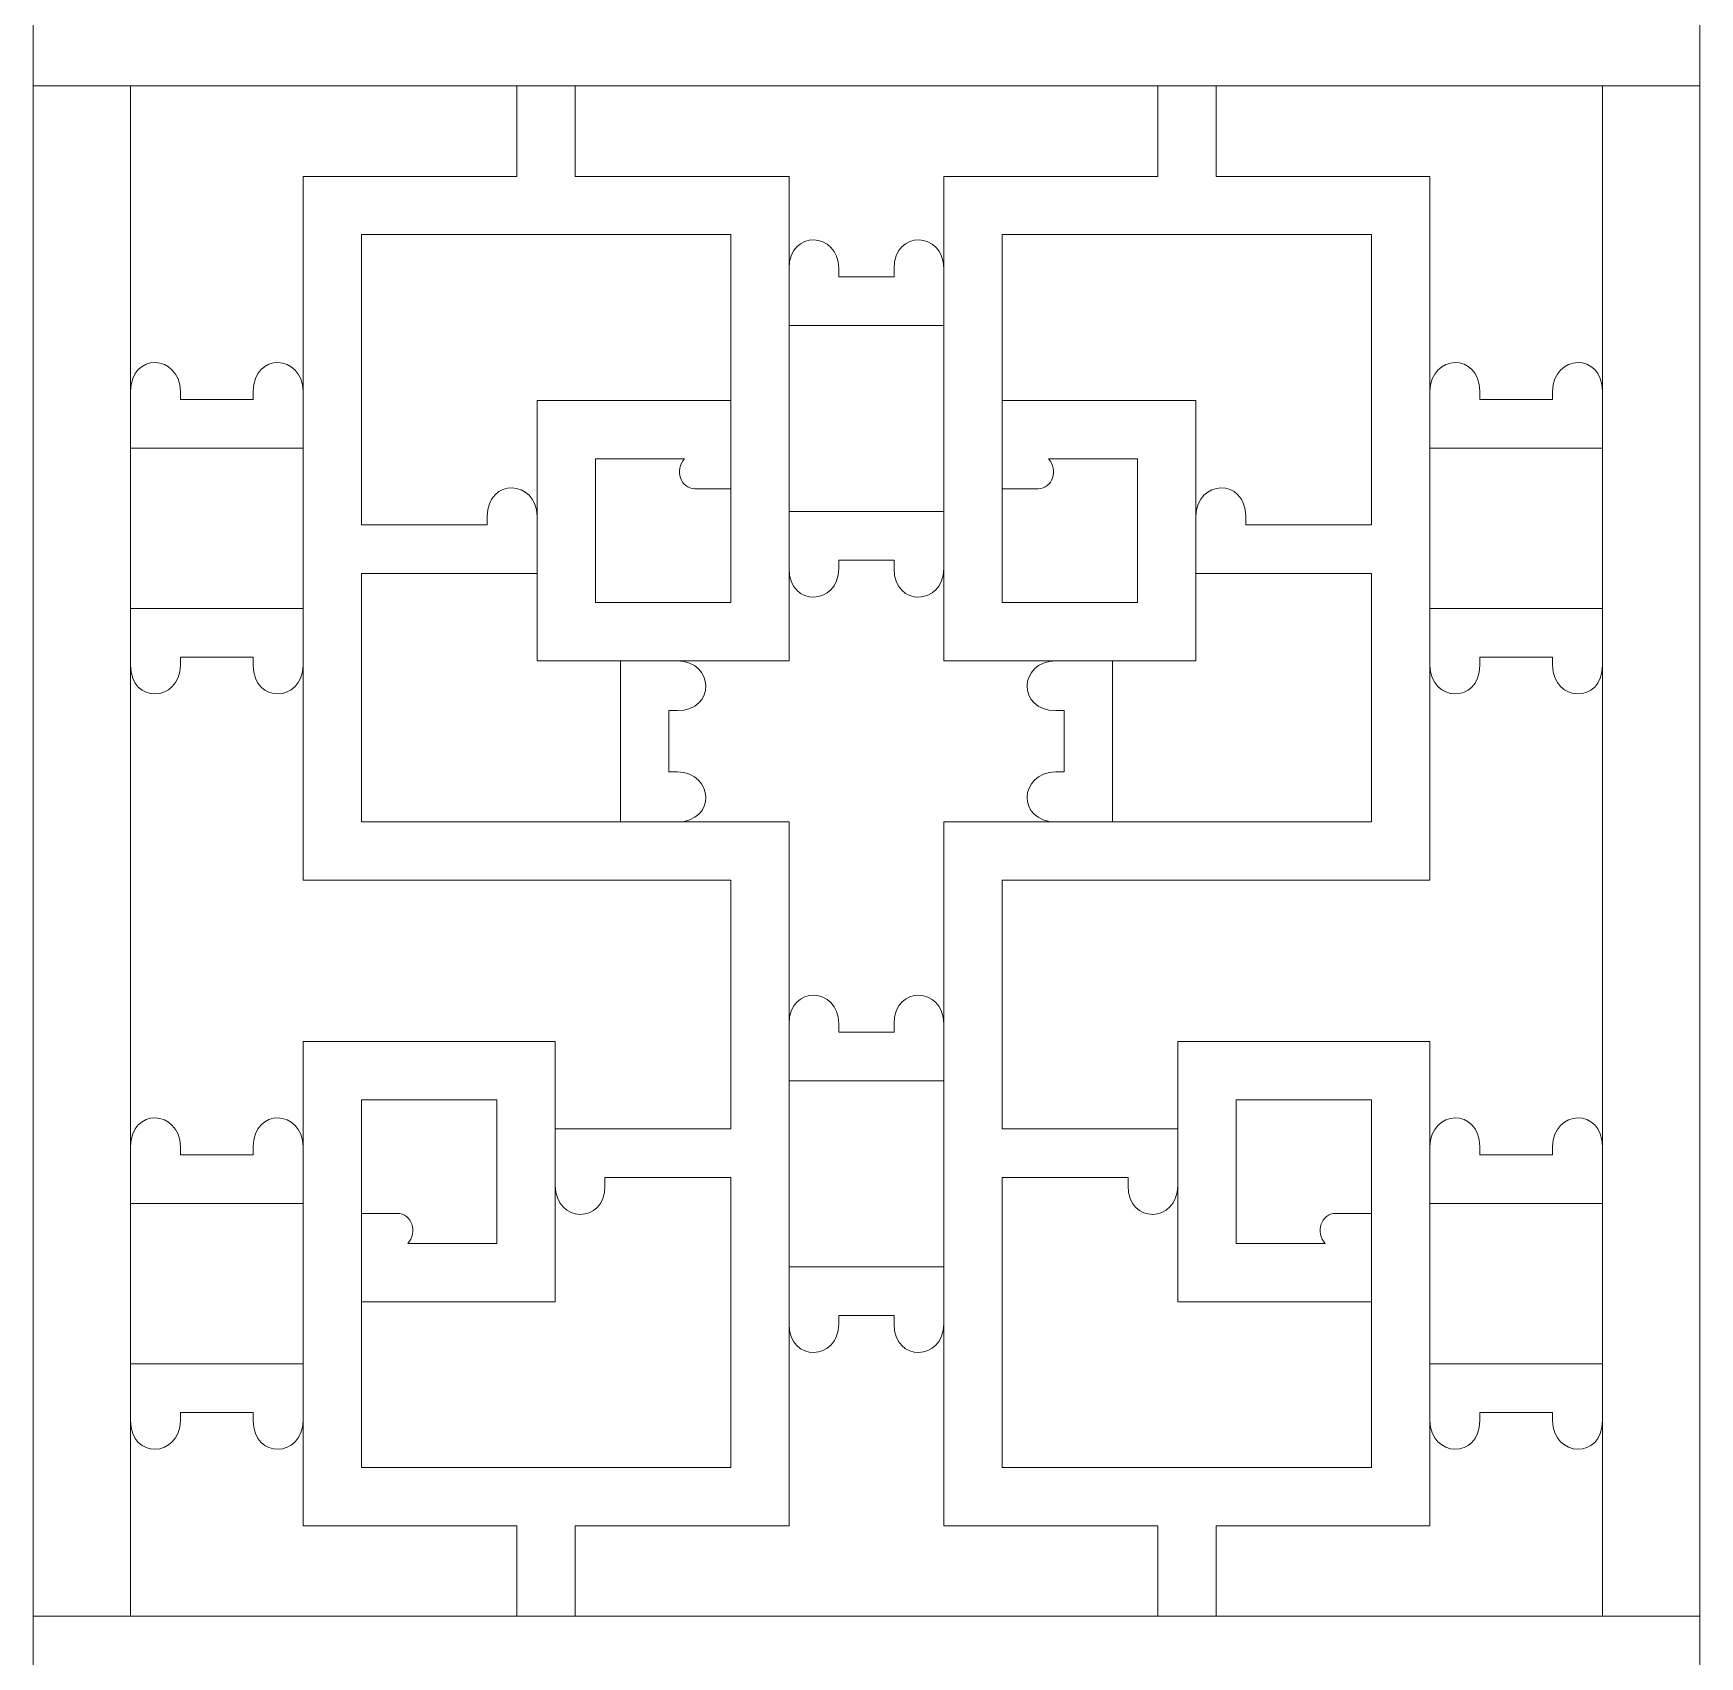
# Model space of a CAD drawing. Header units: centimetres. Extents: x 20.8 to 27.4, y -9.5 to 9.5.
# Drawn here: x 20.812 to 23.567, y -6.715 to -4.03 of the extents above; entities that cross this region are included whole.
import ezdxf

# ---------------------------------------------------------------- set-up
doc = ezdxf.new("R2010")
doc.units = ezdxf.units.CM
doc.header["$MEASUREMENT"] = 0
doc.layers.add('layer 1', color=7, linetype='Continuous')

msp = doc.modelspace()

# ---------------------------------------------------------------- linework, layer by layer
at = {"layer": 'layer 1', "color": 7, "lineweight": 9}
for points, knots in [([(20.81187, -1.26532), (20.81187, -1.26532), (23.56748, -1.26532), (23.56748, -1.26532), (23.56748, -1.26532), (23.56748, -1.26532), (23.56748, -4.11733), (23.56748, -4.11733), (23.56748, -4.11733), (23.56748, -4.11733), (20.81187, -4.11733), (20.81187, -4.11733), (20.81187, -4.11733), (20.81187, -4.11733), (20.81187, -1.26532), (20.81187, -1.26532)], [0, 0, 0, 0, 0.2, 0.2, 0.2, 0.2, 0.4, 0.4, 0.4, 0.4, 0.6, 0.6, 0.6, 0.6, 1, 1, 1, 1]), ([(20.81187, -3.95665), (20.81187, -3.95665), (23.56748, -3.95665), (23.56748, -3.95665), (23.56748, -3.95665), (23.56748, -3.95665), (23.56748, -6.80866), (23.56748, -6.80866), (23.56748, -6.80866), (23.56748, -6.80866), (20.81187, -6.80866), (20.81187, -6.80866), (20.81187, -6.80866), (20.81187, -6.80866), (20.81187, -3.95665), (20.81187, -3.95665)], [0, 0, 0, 0, 0.2, 0.2, 0.2, 0.2, 0.4, 0.4, 0.4, 0.4, 0.6, 0.6, 0.6, 0.6, 1, 1, 1, 1]), ([(20.97254, -4.62224), (20.97293, -4.55743), (21.05383, -4.56071), (21.05512, -4.62229), (21.05512, -4.62229), (21.05512, -4.63437), (21.05512, -4.63368), (21.05512, -4.63596), (21.05512, -4.63596), (21.05512, -4.63596), (21.17556, -4.63596), (21.17556, -4.63596), (21.17556, -4.63596), (21.17556, -4.62022), (21.17556, -4.63803), (21.17556, -4.62229), (21.17556, -4.62229), (21.17592, -4.55743), (21.25686, -4.56071), (21.25815, -4.62229), (21.25815, -4.62229), (21.25815, -4.62229), (21.25815, -4.26681), (21.25815, -4.26681), (21.25815, -4.26681), (21.25815, -4.26681), (21.61165, -4.26681), (21.61165, -4.26681), (21.61165, -4.26681), (21.61165, -4.26681), (21.61165, -4.11733), (21.61165, -4.11733), (21.61165, -4.11733), (21.61165, -4.11733), (20.97254, -4.11733), (20.97254, -4.11733), (20.97254, -4.11733), (20.97254, -4.11733), (20.97254, -4.62224), (20.97254, -4.62224)], [0, 0, 0, 0, 0.0909091, 0.0909091, 0.0909091, 0.0909091, 0.1818182, 0.1818182, 0.1818182, 0.1818182, 0.2727273, 0.2727273, 0.2727273, 0.2727273, 0.3636364, 0.3636364, 0.3636364, 0.3636364, 0.4545455, 0.4545455, 0.4545455, 0.4545455, 0.5454545, 0.5454545, 0.5454545, 0.5454545, 0.6363636, 0.6363636, 0.6363636, 0.6363636, 0.7272727, 0.7272727, 0.7272727, 0.7272727, 0.8181818, 0.8181818, 0.8181818, 0.8181818, 1, 1, 1, 1]), ([(21.70803, -4.11733), (21.70803, -4.11733), (21.70803, -4.26681), (21.70803, -4.26681), (21.70803, -4.26681), (21.70803, -4.26681), (22.06154, -4.26681), (22.06154, -4.26681), (22.06154, -4.26681), (22.06154, -4.26681), (22.06154, -4.41927), (22.06154, -4.41927), (22.06154, -4.41927), (22.06193, -4.35448), (22.14282, -4.35773), (22.14412, -4.41932), (22.14412, -4.41932), (22.14412, -4.4314), (22.14412, -4.4307), (22.14412, -4.43301), (22.14412, -4.43301), (22.14412, -4.43301), (22.23523, -4.43301), (22.23523, -4.43301), (22.23523, -4.43301), (22.23523, -4.41724), (22.23523, -4.43506), (22.23523, -4.41932), (22.23523, -4.41932), (22.23557, -4.35458), (22.31623, -4.35773), (22.3178, -4.419), (22.3178, -4.419), (22.3178, -4.419), (22.3178, -4.26681), (22.3178, -4.26681), (22.3178, -4.26681), (22.3178, -4.26681), (22.67129, -4.26681), (22.67129, -4.26681), (22.67129, -4.26681), (22.67129, -4.26681), (22.67129, -4.11733), (22.67129, -4.11733), (22.67129, -4.11733), (22.67129, -4.11733), (21.70803, -4.11733), (21.70803, -4.11733)], [0, 0, 0, 0, 0.0769231, 0.0769231, 0.0769231, 0.0769231, 0.1538462, 0.1538462, 0.1538462, 0.1538462, 0.2307692, 0.2307692, 0.2307692, 0.2307692, 0.3076923, 0.3076923, 0.3076923, 0.3076923, 0.3846154, 0.3846154, 0.3846154, 0.3846154, 0.4615385, 0.4615385, 0.4615385, 0.4615385, 0.5384615, 0.5384615, 0.5384615, 0.5384615, 0.6153846, 0.6153846, 0.6153846, 0.6153846, 0.6923077, 0.6923077, 0.6923077, 0.6923077, 0.7692308, 0.7692308, 0.7692308, 0.7692308, 0.8461538, 0.8461538, 0.8461538, 0.8461538, 1, 1, 1, 1]), ([(22.76768, -4.11733), (22.76768, -4.11733), (22.76768, -4.26681), (22.76768, -4.26681), (22.76768, -4.26681), (22.76768, -4.26681), (23.1212, -4.26681), (23.1212, -4.26681), (23.1212, -4.26681), (23.1212, -4.26681), (23.1212, -4.62229), (23.1212, -4.62229), (23.1212, -4.62229), (23.12246, -4.56071), (23.20342, -4.55743), (23.20376, -4.62229), (23.20376, -4.62229), (23.20376, -4.63803), (23.20376, -4.62022), (23.20376, -4.63596), (23.20376, -4.63596), (23.20376, -4.63596), (23.32421, -4.63596), (23.32421, -4.63596), (23.32421, -4.63596), (23.32421, -4.63368), (23.32421, -4.63437), (23.32421, -4.62229), (23.32421, -4.62229), (23.3255, -4.56071), (23.4064, -4.55743), (23.40678, -4.62224), (23.40678, -4.62224), (23.40678, -4.62224), (23.40678, -4.11733), (23.40678, -4.11733), (23.40678, -4.11733), (23.40678, -4.11733), (22.76768, -4.11733), (22.76768, -4.11733)], [0, 0, 0, 0, 0.0909091, 0.0909091, 0.0909091, 0.0909091, 0.1818182, 0.1818182, 0.1818182, 0.1818182, 0.2727273, 0.2727273, 0.2727273, 0.2727273, 0.3636364, 0.3636364, 0.3636364, 0.3636364, 0.4545455, 0.4545455, 0.4545455, 0.4545455, 0.5454545, 0.5454545, 0.5454545, 0.5454545, 0.6363636, 0.6363636, 0.6363636, 0.6363636, 0.7272727, 0.7272727, 0.7272727, 0.7272727, 0.8181818, 0.8181818, 0.8181818, 0.8181818, 1, 1, 1, 1]), ([(21.6451, -4.82928), (21.6451, -4.82928), (21.6451, -4.63738), (21.6451, -4.63738), (21.6451, -4.63738), (21.6451, -4.63738), (21.96513, -4.63738), (21.96513, -4.63738), (21.96513, -4.63738), (21.96513, -4.63738), (21.96513, -4.36322), (21.96513, -4.36322), (21.96513, -4.36322), (21.96513, -4.36322), (21.35456, -4.36322), (21.35456, -4.36322), (21.35456, -4.36322), (21.35456, -4.36322), (21.35456, -4.84299), (21.35456, -4.84299), (21.35456, -4.84299), (21.35456, -4.84299), (21.56251, -4.84299), (21.56251, -4.84299), (21.56251, -4.84299), (21.56251, -4.82723), (21.56251, -4.84507), (21.56251, -4.8293), (21.56251, -4.8293), (21.56287, -4.76447), (21.64379, -4.76773), (21.6451, -4.82928)], [0, 0, 0, 0, 0.1111111, 0.1111111, 0.1111111, 0.1111111, 0.2222222, 0.2222222, 0.2222222, 0.2222222, 0.3333333, 0.3333333, 0.3333333, 0.3333333, 0.4444444, 0.4444444, 0.4444444, 0.4444444, 0.5555556, 0.5555556, 0.5555556, 0.5555556, 0.6666667, 0.6666667, 0.6666667, 0.6666667, 0.7777778, 0.7777778, 0.7777778, 0.7777778, 1, 1, 1, 1]), ([(22.73424, -4.82928), (22.73424, -4.82928), (22.73424, -4.73378), (22.73424, -4.73378), (22.73424, -4.73378), (22.73424, -4.73378), (22.73424, -4.63738), (22.73424, -4.63738), (22.73424, -4.63738), (22.73424, -4.63738), (22.41421, -4.63738), (22.41421, -4.63738), (22.41421, -4.63738), (22.41421, -4.63738), (22.41421, -4.36322), (22.41421, -4.36322), (22.41421, -4.36322), (22.41421, -4.36322), (23.02478, -4.36322), (23.02478, -4.36322), (23.02478, -4.36322), (23.02478, -4.36322), (23.02478, -4.84299), (23.02478, -4.84299), (23.02478, -4.84299), (23.02478, -4.84299), (22.81681, -4.84299), (22.81681, -4.84299), (22.81681, -4.84299), (22.81681, -4.82723), (22.81681, -4.84507), (22.81681, -4.8293), (22.81681, -4.8293), (22.81648, -4.76447), (22.73554, -4.76773), (22.73424, -4.82928)], [0, 0, 0, 0, 0.1, 0.1, 0.1, 0.1, 0.2, 0.2, 0.2, 0.2, 0.3, 0.3, 0.3, 0.3, 0.4, 0.4, 0.4, 0.4, 0.5, 0.5, 0.5, 0.5, 0.6, 0.6, 0.6, 0.6, 0.7, 0.7, 0.7, 0.7, 0.8, 0.8, 0.8, 0.8, 1, 1, 1, 1]), ([(22.06154, -4.51333), (22.06154, -4.51333), (22.06154, -4.41927), (22.06154, -4.41927), (22.06154, -4.41927), (22.06154, -4.41927), (22.06154, -4.51333), (22.06154, -4.51333)], [0, 0, 0, 0, 0.3333333, 0.3333333, 0.3333333, 0.3333333, 1, 1, 1, 1]), ([(22.3178, -4.51333), (22.3178, -4.51333), (22.3178, -4.419), (22.3178, -4.419), (22.3178, -4.419), (22.3178, -4.419), (22.3178, -4.51333), (22.3178, -4.51333)], [0, 0, 0, 0, 0.3333333, 0.3333333, 0.3333333, 0.3333333, 1, 1, 1, 1]), ([(22.3178, -4.51333), (22.3178, -4.51333), (22.06154, -4.51333), (22.06154, -4.51333), (22.06154, -4.51333), (22.06154, -4.51333), (22.06154, -4.82135), (22.06154, -4.82135), (22.06154, -4.82135), (22.06154, -4.82135), (22.3178, -4.82135), (22.3178, -4.82135), (22.3178, -4.82135), (22.3178, -4.82135), (22.3178, -4.51333), (22.3178, -4.51333)], [0, 0, 0, 0, 0.2, 0.2, 0.2, 0.2, 0.4, 0.4, 0.4, 0.4, 0.6, 0.6, 0.6, 0.6, 1, 1, 1, 1]), ([(20.97254, -4.71631), (20.97254, -4.71631), (20.97254, -4.62224), (20.97254, -4.62224), (20.97254, -4.62224), (20.97254, -4.62224), (20.97254, -4.71631), (20.97254, -4.71631)], [0, 0, 0, 0, 0.3333333, 0.3333333, 0.3333333, 0.3333333, 1, 1, 1, 1]), ([(21.25815, -4.71631), (21.25815, -4.71631), (21.25815, -4.62229), (21.25815, -4.62229), (21.25815, -4.62229), (21.25815, -4.62229), (21.25815, -4.71631), (21.25815, -4.71631)], [0, 0, 0, 0, 0.3333333, 0.3333333, 0.3333333, 0.3333333, 1, 1, 1, 1]), ([(23.1212, -4.71631), (23.1212, -4.71631), (23.1212, -4.62229), (23.1212, -4.62229), (23.1212, -4.62229), (23.1212, -4.62229), (23.1212, -4.71631), (23.1212, -4.71631)], [0, 0, 0, 0, 0.3333333, 0.3333333, 0.3333333, 0.3333333, 1, 1, 1, 1]), ([(23.40678, -4.71631), (23.40678, -4.71631), (23.40678, -4.62224), (23.40678, -4.62224), (23.40678, -4.62224), (23.40678, -4.62224), (23.40678, -4.71631), (23.40678, -4.71631)], [0, 0, 0, 0, 0.3333333, 0.3333333, 0.3333333, 0.3333333, 1, 1, 1, 1]), ([(21.96513, -4.78336), (21.96513, -4.78336), (21.96513, -4.63738), (21.96513, -4.63738), (21.96513, -4.63738), (21.96513, -4.63738), (21.96513, -4.78336), (21.96513, -4.78336)], [0, 0, 0, 0, 0.3333333, 0.3333333, 0.3333333, 0.3333333, 1, 1, 1, 1]), ([(22.41421, -4.78336), (22.41421, -4.78336), (22.41421, -4.63738), (22.41421, -4.63738), (22.41421, -4.63738), (22.41421, -4.63738), (22.41421, -4.78336), (22.41421, -4.78336)], [0, 0, 0, 0, 0.3333333, 0.3333333, 0.3333333, 0.3333333, 1, 1, 1, 1]), ([(20.97254, -4.98137), (20.97254, -4.98137), (21.25815, -4.98137), (21.25815, -4.98137), (21.25815, -4.98137), (21.25815, -4.98137), (21.25815, -4.71631), (21.25815, -4.71631), (21.25815, -4.71631), (21.25815, -4.71631), (20.97254, -4.71631), (20.97254, -4.71631), (20.97254, -4.71631), (20.97254, -4.71631), (20.97254, -4.98137), (20.97254, -4.98137)], [0, 0, 0, 0, 0.2, 0.2, 0.2, 0.2, 0.4, 0.4, 0.4, 0.4, 0.6, 0.6, 0.6, 0.6, 1, 1, 1, 1]), ([(21.88847, -4.73378), (21.87211, -4.75179), (21.88167, -4.78355), (21.90601, -4.78336), (21.90601, -4.78336), (21.92571, -4.78336), (21.94541, -4.78336), (21.96513, -4.78336), (21.96513, -4.78336), (21.96513, -4.78336), (21.96513, -4.97147), (21.96513, -4.97147), (21.96513, -4.97147), (21.96513, -4.97147), (21.74149, -4.97147), (21.74149, -4.97147), (21.74149, -4.97147), (21.74149, -4.97147), (21.74149, -4.73378), (21.74149, -4.73378), (21.74149, -4.73378), (21.74149, -4.73378), (21.88847, -4.73378), (21.88847, -4.73378)], [0, 0, 0, 0, 0.1428571, 0.1428571, 0.1428571, 0.1428571, 0.2857143, 0.2857143, 0.2857143, 0.2857143, 0.4285714, 0.4285714, 0.4285714, 0.4285714, 0.5714286, 0.5714286, 0.5714286, 0.5714286, 0.7142857, 0.7142857, 0.7142857, 0.7142857, 1, 1, 1, 1]), ([(22.49085, -4.73378), (22.50721, -4.75179), (22.49767, -4.78355), (22.47333, -4.78336), (22.47333, -4.78336), (22.45361, -4.78336), (22.43391, -4.78336), (22.41421, -4.78336), (22.41421, -4.78336), (22.41421, -4.78336), (22.41421, -4.97147), (22.41421, -4.97147), (22.41421, -4.97147), (22.41421, -4.97147), (22.63783, -4.97147), (22.63783, -4.97147), (22.63783, -4.97147), (22.63783, -4.97147), (22.63783, -4.73378), (22.63783, -4.73378), (22.63783, -4.73378), (22.63783, -4.73378), (22.49085, -4.73378), (22.49085, -4.73378)], [0, 0, 0, 0, 0.1428571, 0.1428571, 0.1428571, 0.1428571, 0.2857143, 0.2857143, 0.2857143, 0.2857143, 0.4285714, 0.4285714, 0.4285714, 0.4285714, 0.5714286, 0.5714286, 0.5714286, 0.5714286, 0.7142857, 0.7142857, 0.7142857, 0.7142857, 1, 1, 1, 1]), ([(23.40678, -4.71631), (23.40678, -4.71631), (23.1212, -4.71631), (23.1212, -4.71631), (23.1212, -4.71631), (23.1212, -4.71631), (23.1212, -4.98137), (23.1212, -4.98137), (23.1212, -4.98137), (23.1212, -4.98137), (23.40678, -4.98137), (23.40678, -4.98137), (23.40678, -4.98137), (23.40678, -4.98137), (23.40678, -4.71631), (23.40678, -4.71631)], [0, 0, 0, 0, 0.2, 0.2, 0.2, 0.2, 0.4, 0.4, 0.4, 0.4, 0.6, 0.6, 0.6, 0.6, 1, 1, 1, 1]), ([(22.06154, -4.9154), (22.06154, -4.9154), (22.06154, -4.82135), (22.06154, -4.82135), (22.06154, -4.82135), (22.06154, -4.82135), (22.06154, -4.9154), (22.06154, -4.9154)], [0, 0, 0, 0, 0.3333333, 0.3333333, 0.3333333, 0.3333333, 1, 1, 1, 1]), ([(22.3178, -4.91571), (22.3178, -4.91571), (22.3178, -4.82135), (22.3178, -4.82135), (22.3178, -4.82135), (22.3178, -4.82135), (22.3178, -4.91571), (22.3178, -4.91571)], [0, 0, 0, 0, 0.3333333, 0.3333333, 0.3333333, 0.3333333, 1, 1, 1, 1]), ([(21.6451, -4.92335), (21.6451, -4.92335), (21.6451, -4.82928), (21.6451, -4.82928), (21.6451, -4.82928), (21.6451, -4.82928), (21.6451, -4.92335), (21.6451, -4.92335)], [0, 0, 0, 0, 0.3333333, 0.3333333, 0.3333333, 0.3333333, 1, 1, 1, 1]), ([(22.73424, -4.92335), (22.73424, -4.92335), (22.73424, -4.82928), (22.73424, -4.82928), (22.73424, -4.82928), (22.73424, -4.82928), (22.73424, -4.92335), (22.73424, -4.92335)], [0, 0, 0, 0, 0.3333333, 0.3333333, 0.3333333, 0.3333333, 1, 1, 1, 1]), ([(22.5027, -5.33446), (22.43786, -5.33409), (22.44113, -5.25313), (22.5027, -5.25184), (22.5027, -5.25184), (22.51478, -5.25184), (22.51411, -5.25184), (22.51639, -5.25184), (22.51639, -5.25184), (22.51639, -5.25184), (22.51639, -5.15044), (22.51639, -5.15044), (22.51639, -5.15044), (22.50063, -5.15044), (22.51847, -5.15044), (22.5027, -5.15044), (22.5027, -5.15044), (22.43786, -5.1501), (22.44113, -5.06916), (22.5027, -5.06787), (22.5027, -5.06787), (22.5027, -5.06787), (22.3178, -5.06787), (22.3178, -5.06787), (22.3178, -5.06787), (22.3178, -5.06787), (22.3178, -4.91571), (22.3178, -4.91571), (22.3178, -4.91571), (22.31623, -4.97697), (22.23557, -4.98009), (22.23523, -4.91537), (22.23523, -4.91537), (22.23523, -4.89962), (22.23523, -4.91744), (22.23523, -4.90169), (22.23523, -4.90169), (22.23523, -4.90169), (22.14412, -4.90169), (22.14412, -4.90169), (22.14412, -4.90169), (22.14412, -4.90398), (22.14412, -4.90329), (22.14412, -4.91537), (22.14412, -4.91537), (22.14282, -4.97694), (22.06193, -4.98021), (22.06154, -4.9154), (22.06154, -4.9154), (22.06154, -4.9154), (22.06154, -5.06787), (22.06154, -5.06787), (22.06154, -5.06787), (22.06154, -5.06787), (21.87662, -5.06787), (21.87662, -5.06787), (21.87662, -5.06787), (21.93819, -5.06916), (21.94146, -5.1501), (21.87662, -5.15044), (21.87662, -5.15044), (21.86086, -5.15044), (21.87869, -5.15044), (21.86293, -5.15044), (21.86293, -5.15044), (21.86293, -5.15044), (21.86293, -5.25184), (21.86293, -5.25184), (21.86293, -5.25184), (21.86521, -5.25184), (21.86454, -5.25184), (21.87662, -5.25184), (21.87662, -5.25184), (21.93819, -5.25313), (21.94146, -5.33409), (21.87662, -5.33446), (21.87662, -5.33446), (21.87662, -5.33446), (21.96513, -5.33446), (21.96513, -5.33446), (21.96513, -5.33446), (21.96513, -5.33446), (22.06154, -5.33446), (22.06154, -5.33446), (22.06154, -5.33446), (22.06154, -5.33446), (22.06154, -5.66841), (22.06154, -5.66841), (22.06154, -5.66841), (22.06193, -5.6036), (22.14282, -5.60688), (22.14412, -5.66846), (22.14412, -5.66846), (22.14412, -5.68052), (22.14412, -5.67984), (22.14412, -5.68213), (22.14412, -5.68213), (22.14412, -5.68213), (22.23523, -5.68213), (22.23523, -5.68213), (22.23523, -5.68213), (22.23523, -5.66639), (22.23523, -5.6842), (22.23523, -5.66846), (22.23523, -5.66846), (22.23557, -5.60373), (22.31621, -5.60686), (22.3178, -5.6681), (22.3178, -5.6681), (22.3178, -5.6681), (22.3178, -5.33446), (22.3178, -5.33446), (22.3178, -5.33446), (22.37942, -5.33446), (22.44108, -5.33446), (22.5027, -5.33446)], [0, 0, 0, 0, 0.0333333, 0.0333333, 0.0333333, 0.0333333, 0.0666667, 0.0666667, 0.0666667, 0.0666667, 0.1, 0.1, 0.1, 0.1, 0.1333333, 0.1333333, 0.1333333, 0.1333333, 0.1666667, 0.1666667, 0.1666667, 0.1666667, 0.2, 0.2, 0.2, 0.2, 0.2333333, 0.2333333, 0.2333333, 0.2333333, 0.2666667, 0.2666667, 0.2666667, 0.2666667, 0.3, 0.3, 0.3, 0.3, 0.3333333, 0.3333333, 0.3333333, 0.3333333, 0.3666667, 0.3666667, 0.3666667, 0.3666667, 0.4, 0.4, 0.4, 0.4, 0.4333333, 0.4333333, 0.4333333, 0.4333333, 0.4666667, 0.4666667, 0.4666667, 0.4666667, 0.5, 0.5, 0.5, 0.5, 0.5333333, 0.5333333, 0.5333333, 0.5333333, 0.5666667, 0.5666667, 0.5666667, 0.5666667, 0.6, 0.6, 0.6, 0.6, 0.6333333, 0.6333333, 0.6333333, 0.6333333, 0.6666667, 0.6666667, 0.6666667, 0.6666667, 0.7, 0.7, 0.7, 0.7, 0.7333333, 0.7333333, 0.7333333, 0.7333333, 0.7666667, 0.7666667, 0.7666667, 0.7666667, 0.8, 0.8, 0.8, 0.8, 0.8333333, 0.8333333, 0.8333333, 0.8333333, 0.8666667, 0.8666667, 0.8666667, 0.8666667, 0.9, 0.9, 0.9, 0.9, 0.9333333, 0.9333333, 0.9333333, 0.9333333, 1, 1, 1, 1]), ([(21.7826, -5.33446), (21.7826, -5.33446), (21.7826, -5.06787), (21.7826, -5.06787), (21.7826, -5.06787), (21.7826, -5.06787), (21.6451, -5.06787), (21.6451, -5.06787), (21.6451, -5.06787), (21.6451, -5.06787), (21.6451, -4.92335), (21.6451, -4.92335), (21.6451, -4.92335), (21.6451, -4.92335), (21.35456, -4.92335), (21.35456, -4.92335), (21.35456, -4.92335), (21.35456, -4.92335), (21.35456, -5.33446), (21.35456, -5.33446), (21.35456, -5.33446), (21.35456, -5.33446), (21.7826, -5.33446), (21.7826, -5.33446)], [0, 0, 0, 0, 0.1428571, 0.1428571, 0.1428571, 0.1428571, 0.2857143, 0.2857143, 0.2857143, 0.2857143, 0.4285714, 0.4285714, 0.4285714, 0.4285714, 0.5714286, 0.5714286, 0.5714286, 0.5714286, 0.7142857, 0.7142857, 0.7142857, 0.7142857, 1, 1, 1, 1]), ([(22.59674, -5.33446), (22.73941, -5.33446), (22.88209, -5.33446), (23.02478, -5.33446), (23.02478, -5.33446), (23.02478, -5.33446), (23.02478, -4.92335), (23.02478, -4.92335), (23.02478, -4.92335), (23.02478, -4.92335), (22.73424, -4.92335), (22.73424, -4.92335), (22.73424, -4.92335), (22.73424, -4.92335), (22.73424, -4.97147), (22.73424, -4.97147), (22.73424, -4.97147), (22.73424, -4.97147), (22.73424, -5.06787), (22.73424, -5.06787), (22.73424, -5.06787), (22.73424, -5.06787), (22.59674, -5.06787), (22.59674, -5.06787), (22.59674, -5.06787), (22.59674, -5.06787), (22.59674, -5.33446), (22.59674, -5.33446)], [0, 0, 0, 0, 0.125, 0.125, 0.125, 0.125, 0.25, 0.25, 0.25, 0.25, 0.375, 0.375, 0.375, 0.375, 0.5, 0.5, 0.5, 0.5, 0.625, 0.625, 0.625, 0.625, 0.75, 0.75, 0.75, 0.75, 1, 1, 1, 1]), ([(20.97254, -5.07542), (20.97254, -5.07542), (20.97254, -4.98137), (20.97254, -4.98137), (20.97254, -4.98137), (20.97254, -4.98137), (20.97254, -5.07542), (20.97254, -5.07542)], [0, 0, 0, 0, 0.3333333, 0.3333333, 0.3333333, 0.3333333, 1, 1, 1, 1]), ([(21.25815, -5.07539), (21.25815, -5.07539), (21.25815, -4.98137), (21.25815, -4.98137), (21.25815, -4.98137), (21.25815, -4.98137), (21.25815, -5.07539), (21.25815, -5.07539)], [0, 0, 0, 0, 0.3333333, 0.3333333, 0.3333333, 0.3333333, 1, 1, 1, 1]), ([(23.1212, -4.98137), (23.1212, -4.98137), (23.1212, -5.07539), (23.1212, -5.07539), (23.1212, -5.07539), (23.1212, -5.07539), (23.1212, -4.98137), (23.1212, -4.98137)], [0, 0, 0, 0, 0.3333333, 0.3333333, 0.3333333, 0.3333333, 1, 1, 1, 1]), ([(23.40678, -4.98137), (23.40678, -4.98137), (23.40678, -5.07542), (23.40678, -5.07542), (23.40678, -5.07542), (23.40678, -5.07542), (23.40678, -4.98137), (23.40678, -4.98137)], [0, 0, 0, 0, 0.3333333, 0.3333333, 0.3333333, 0.3333333, 1, 1, 1, 1]), ([(20.97254, -5.87139), (20.97293, -5.80657), (21.05383, -5.80985), (21.05512, -5.87141), (21.05512, -5.87141), (21.05512, -5.88349), (21.05512, -5.88282), (21.05512, -5.8851), (21.05512, -5.8851), (21.05512, -5.8851), (21.17556, -5.8851), (21.17556, -5.8851), (21.17556, -5.8851), (21.17556, -5.86936), (21.17556, -5.88718), (21.17556, -5.87141), (21.17556, -5.87141), (21.17592, -5.80657), (21.25686, -5.80985), (21.25815, -5.87141), (21.25815, -5.87141), (21.25815, -5.87141), (21.25815, -5.69745), (21.25815, -5.69745), (21.25815, -5.69745), (21.39697, -5.69745), (21.53578, -5.69745), (21.6746, -5.69745), (21.6746, -5.69745), (21.6746, -5.69745), (21.6746, -5.84198), (21.6746, -5.84198), (21.6746, -5.84198), (21.6746, -5.84198), (21.96513, -5.84198), (21.96513, -5.84198), (21.96513, -5.84198), (21.96513, -5.84198), (21.96513, -5.43087), (21.96513, -5.43087), (21.96513, -5.43087), (21.96513, -5.43087), (21.25815, -5.43087), (21.25815, -5.43087), (21.25815, -5.43087), (21.25815, -5.43087), (21.25815, -5.07539), (21.25815, -5.07539), (21.25815, -5.07539), (21.25686, -5.13698), (21.17592, -5.14024), (21.17556, -5.07539), (21.17556, -5.07539), (21.17556, -5.05964), (21.17556, -5.07746), (21.17556, -5.06171), (21.17556, -5.06171), (21.17556, -5.06171), (21.05512, -5.06171), (21.05512, -5.06171), (21.05512, -5.06171), (21.05512, -5.064), (21.05512, -5.06332), (21.05512, -5.07539), (21.05512, -5.07539), (21.05383, -5.13696), (20.97293, -5.14024), (20.97254, -5.07542), (20.97254, -5.07542), (20.97254, -5.07542), (20.97254, -5.87139), (20.97254, -5.87139)], [0, 0, 0, 0, 0.0526316, 0.0526316, 0.0526316, 0.0526316, 0.1052632, 0.1052632, 0.1052632, 0.1052632, 0.1578947, 0.1578947, 0.1578947, 0.1578947, 0.2105263, 0.2105263, 0.2105263, 0.2105263, 0.2631579, 0.2631579, 0.2631579, 0.2631579, 0.3157895, 0.3157895, 0.3157895, 0.3157895, 0.3684211, 0.3684211, 0.3684211, 0.3684211, 0.4210526, 0.4210526, 0.4210526, 0.4210526, 0.4736842, 0.4736842, 0.4736842, 0.4736842, 0.5263158, 0.5263158, 0.5263158, 0.5263158, 0.5789474, 0.5789474, 0.5789474, 0.5789474, 0.6315789, 0.6315789, 0.6315789, 0.6315789, 0.6842105, 0.6842105, 0.6842105, 0.6842105, 0.7368421, 0.7368421, 0.7368421, 0.7368421, 0.7894737, 0.7894737, 0.7894737, 0.7894737, 0.8421053, 0.8421053, 0.8421053, 0.8421053, 0.8947368, 0.8947368, 0.8947368, 0.8947368, 1, 1, 1, 1]), ([(21.87662, -5.06787), (21.87662, -5.06787), (21.7826, -5.06787), (21.7826, -5.06787), (21.7826, -5.06787), (21.7826, -5.06787), (21.87662, -5.06787), (21.87662, -5.06787)], [0, 0, 0, 0, 0.3333333, 0.3333333, 0.3333333, 0.3333333, 1, 1, 1, 1]), ([(23.40678, -5.07542), (23.4064, -5.14024), (23.3255, -5.13696), (23.32421, -5.07539), (23.32421, -5.07539), (23.32421, -5.06332), (23.32421, -5.064), (23.32421, -5.06171), (23.32421, -5.06171), (23.32421, -5.06171), (23.20376, -5.06171), (23.20376, -5.06171), (23.20376, -5.06171), (23.20376, -5.07746), (23.20376, -5.05964), (23.20376, -5.07539), (23.20376, -5.07539), (23.20342, -5.14024), (23.12246, -5.13698), (23.1212, -5.07539), (23.1212, -5.07539), (23.1212, -5.07539), (23.1212, -5.43087), (23.1212, -5.43087), (23.1212, -5.43087), (23.1212, -5.43087), (22.41421, -5.43087), (22.41421, -5.43087), (22.41421, -5.43087), (22.41421, -5.43087), (22.41421, -5.84198), (22.41421, -5.84198), (22.41421, -5.84198), (22.41421, -5.84198), (22.70475, -5.84198), (22.70475, -5.84198), (22.70475, -5.84198), (22.70475, -5.84198), (22.70475, -5.69745), (22.70475, -5.69745), (22.70475, -5.69745), (22.84354, -5.69745), (22.98236, -5.69745), (23.1212, -5.69745), (23.1212, -5.69745), (23.1212, -5.69745), (23.1212, -5.87141), (23.1212, -5.87141), (23.1212, -5.87141), (23.12246, -5.80985), (23.20342, -5.80657), (23.20376, -5.87141), (23.20376, -5.87141), (23.20376, -5.88718), (23.20376, -5.86936), (23.20376, -5.8851), (23.20376, -5.8851), (23.20376, -5.8851), (23.32421, -5.8851), (23.32421, -5.8851), (23.32421, -5.8851), (23.32421, -5.88282), (23.32421, -5.88349), (23.32421, -5.87141), (23.32421, -5.87141), (23.3255, -5.80985), (23.4064, -5.80657), (23.40678, -5.87139), (23.40678, -5.87139), (23.40678, -5.87139), (23.40678, -5.07542), (23.40678, -5.07542)], [0, 0, 0, 0, 0.0526316, 0.0526316, 0.0526316, 0.0526316, 0.1052632, 0.1052632, 0.1052632, 0.1052632, 0.1578947, 0.1578947, 0.1578947, 0.1578947, 0.2105263, 0.2105263, 0.2105263, 0.2105263, 0.2631579, 0.2631579, 0.2631579, 0.2631579, 0.3157895, 0.3157895, 0.3157895, 0.3157895, 0.3684211, 0.3684211, 0.3684211, 0.3684211, 0.4210526, 0.4210526, 0.4210526, 0.4210526, 0.4736842, 0.4736842, 0.4736842, 0.4736842, 0.5263158, 0.5263158, 0.5263158, 0.5263158, 0.5789474, 0.5789474, 0.5789474, 0.5789474, 0.6315789, 0.6315789, 0.6315789, 0.6315789, 0.6842105, 0.6842105, 0.6842105, 0.6842105, 0.7368421, 0.7368421, 0.7368421, 0.7368421, 0.7894737, 0.7894737, 0.7894737, 0.7894737, 0.8421053, 0.8421053, 0.8421053, 0.8421053, 0.8947368, 0.8947368, 0.8947368, 0.8947368, 1, 1, 1, 1]), ([(22.59674, -5.06787), (22.59674, -5.06787), (22.5027, -5.06787), (22.5027, -5.06787), (22.5027, -5.06787), (22.5027, -5.06787), (22.59674, -5.06787), (22.59674, -5.06787)], [0, 0, 0, 0, 0.3333333, 0.3333333, 0.3333333, 0.3333333, 1, 1, 1, 1]), ([(21.87662, -5.33446), (21.87662, -5.33446), (21.7826, -5.33446), (21.7826, -5.33446), (21.7826, -5.33446), (21.7826, -5.33446), (21.87662, -5.33446), (21.87662, -5.33446)], [0, 0, 0, 0, 0.3333333, 0.3333333, 0.3333333, 0.3333333, 1, 1, 1, 1]), ([(22.59674, -5.33446), (22.59674, -5.33446), (22.5027, -5.33446), (22.5027, -5.33446), (22.5027, -5.33446), (22.5027, -5.33446), (22.59674, -5.33446), (22.59674, -5.33446)], [0, 0, 0, 0, 0.3333333, 0.3333333, 0.3333333, 0.3333333, 1, 1, 1, 1]), ([(22.06154, -5.76248), (22.06154, -5.76248), (22.06154, -5.66841), (22.06154, -5.66841), (22.06154, -5.66841), (22.06154, -5.66841), (22.06154, -5.76248), (22.06154, -5.76248)], [0, 0, 0, 0, 0.3333333, 0.3333333, 0.3333333, 0.3333333, 1, 1, 1, 1]), ([(22.3178, -5.76248), (22.3178, -5.76248), (22.3178, -5.6681), (22.3178, -5.6681), (22.3178, -5.6681), (22.3178, -5.6681), (22.3178, -5.76248), (22.3178, -5.76248)], [0, 0, 0, 0, 0.3333333, 0.3333333, 0.3333333, 0.3333333, 1, 1, 1, 1]), ([(22.3178, -5.76248), (22.3178, -5.76248), (22.06154, -5.76248), (22.06154, -5.76248), (22.06154, -5.76248), (22.06154, -5.76248), (22.06154, -6.07049), (22.06154, -6.07049), (22.06154, -6.07049), (22.06154, -6.07049), (22.3178, -6.07049), (22.3178, -6.07049), (22.3178, -6.07049), (22.3178, -6.07049), (22.3178, -5.76248), (22.3178, -5.76248)], [0, 0, 0, 0, 0.2, 0.2, 0.2, 0.2, 0.4, 0.4, 0.4, 0.4, 0.6, 0.6, 0.6, 0.6, 1, 1, 1, 1]), ([(21.4312, -6.03153), (21.44757, -6.01352), (21.43802, -5.98176), (21.41366, -5.98195), (21.41366, -5.98195), (21.39396, -5.98195), (21.37426, -5.98195), (21.35456, -5.98195), (21.35456, -5.98195), (21.35456, -5.98195), (21.35456, -5.79386), (21.35456, -5.79386), (21.35456, -5.79386), (21.35456, -5.79386), (21.57819, -5.79386), (21.57819, -5.79386), (21.57819, -5.79386), (21.57819, -5.79386), (21.57819, -6.03153), (21.57819, -6.03153), (21.57819, -6.03153), (21.57819, -6.03153), (21.4312, -6.03153), (21.4312, -6.03153)], [0, 0, 0, 0, 0.1428571, 0.1428571, 0.1428571, 0.1428571, 0.2857143, 0.2857143, 0.2857143, 0.2857143, 0.4285714, 0.4285714, 0.4285714, 0.4285714, 0.5714286, 0.5714286, 0.5714286, 0.5714286, 0.7142857, 0.7142857, 0.7142857, 0.7142857, 1, 1, 1, 1]), ([(22.94814, -6.03153), (22.93176, -6.01352), (22.94132, -5.98176), (22.96566, -5.98195), (22.96566, -5.98195), (22.98536, -5.98195), (23.00506, -5.98195), (23.02478, -5.98195), (23.02478, -5.98195), (23.02478, -5.98195), (23.02478, -5.79386), (23.02478, -5.79386), (23.02478, -5.79386), (23.02478, -5.79386), (22.80114, -5.79386), (22.80114, -5.79386), (22.80114, -5.79386), (22.80114, -5.79386), (22.80114, -6.03153), (22.80114, -6.03153), (22.80114, -6.03153), (22.80114, -6.03153), (22.94814, -6.03153), (22.94814, -6.03153)], [0, 0, 0, 0, 0.1428571, 0.1428571, 0.1428571, 0.1428571, 0.2857143, 0.2857143, 0.2857143, 0.2857143, 0.4285714, 0.4285714, 0.4285714, 0.4285714, 0.5714286, 0.5714286, 0.5714286, 0.5714286, 0.7142857, 0.7142857, 0.7142857, 0.7142857, 1, 1, 1, 1]), ([(21.6746, -5.84198), (21.6746, -5.84198), (21.6746, -5.93601), (21.6746, -5.93601), (21.6746, -5.93601), (21.6746, -5.93601), (21.6746, -5.84198), (21.6746, -5.84198)], [0, 0, 0, 0, 0.3333333, 0.3333333, 0.3333333, 0.3333333, 1, 1, 1, 1]), ([(22.70475, -5.84198), (22.70475, -5.84198), (22.70475, -5.93601), (22.70475, -5.93601), (22.70475, -5.93601), (22.70475, -5.93601), (22.70475, -5.84198), (22.70475, -5.84198)], [0, 0, 0, 0, 0.3333333, 0.3333333, 0.3333333, 0.3333333, 1, 1, 1, 1]), ([(20.97254, -5.96545), (20.97254, -5.96545), (20.97254, -5.87139), (20.97254, -5.87139), (20.97254, -5.87139), (20.97254, -5.87139), (20.97254, -5.96545), (20.97254, -5.96545)], [0, 0, 0, 0, 0.3333333, 0.3333333, 0.3333333, 0.3333333, 1, 1, 1, 1]), ([(21.25815, -5.96545), (21.25815, -5.96545), (21.25815, -5.87141), (21.25815, -5.87141), (21.25815, -5.87141), (21.25815, -5.87141), (21.25815, -5.96545), (21.25815, -5.96545)], [0, 0, 0, 0, 0.3333333, 0.3333333, 0.3333333, 0.3333333, 1, 1, 1, 1]), ([(23.1212, -5.96545), (23.1212, -5.96545), (23.1212, -5.87141), (23.1212, -5.87141), (23.1212, -5.87141), (23.1212, -5.87141), (23.1212, -5.96545), (23.1212, -5.96545)], [0, 0, 0, 0, 0.3333333, 0.3333333, 0.3333333, 0.3333333, 1, 1, 1, 1]), ([(23.40678, -5.96545), (23.40678, -5.96545), (23.40678, -5.87139), (23.40678, -5.87139), (23.40678, -5.87139), (23.40678, -5.87139), (23.40678, -5.96545), (23.40678, -5.96545)], [0, 0, 0, 0, 0.3333333, 0.3333333, 0.3333333, 0.3333333, 1, 1, 1, 1]), ([(21.6746, -5.93601), (21.6746, -5.93601), (21.6746, -6.12794), (21.6746, -6.12794), (21.6746, -6.12794), (21.6746, -6.12794), (21.35456, -6.12794), (21.35456, -6.12794), (21.35456, -6.12794), (21.35456, -6.12794), (21.35456, -6.4021), (21.35456, -6.4021), (21.35456, -6.4021), (21.35456, -6.4021), (21.96513, -6.4021), (21.96513, -6.4021), (21.96513, -6.4021), (21.96513, -6.4021), (21.96513, -5.92232), (21.96513, -5.92232), (21.96513, -5.92232), (21.96513, -5.92232), (21.75716, -5.92232), (21.75716, -5.92232), (21.75716, -5.92232), (21.75716, -5.93809), (21.75716, -5.92025), (21.75716, -5.93601), (21.75716, -5.93601), (21.75682, -6.00085), (21.67591, -5.99759), (21.6746, -5.93601)], [0, 0, 0, 0, 0.1111111, 0.1111111, 0.1111111, 0.1111111, 0.2222222, 0.2222222, 0.2222222, 0.2222222, 0.3333333, 0.3333333, 0.3333333, 0.3333333, 0.4444444, 0.4444444, 0.4444444, 0.4444444, 0.5555556, 0.5555556, 0.5555556, 0.5555556, 0.6666667, 0.6666667, 0.6666667, 0.6666667, 0.7777778, 0.7777778, 0.7777778, 0.7777778, 1, 1, 1, 1]), ([(22.41421, -5.92232), (22.41421, -5.92232), (22.62216, -5.92232), (22.62216, -5.92232), (22.62216, -5.92232), (22.62216, -5.93809), (22.62216, -5.92025), (22.62216, -5.93601), (22.62216, -5.93601), (22.62251, -6.00085), (22.70343, -5.99759), (22.70475, -5.93601), (22.70475, -5.93601), (22.70475, -5.93601), (22.70475, -6.12794), (22.70475, -6.12794), (22.70475, -6.12794), (22.70475, -6.12794), (23.02478, -6.12794), (23.02478, -6.12794), (23.02478, -6.12794), (23.02478, -6.12794), (23.02478, -6.4021), (23.02478, -6.4021), (23.02478, -6.4021), (23.02478, -6.4021), (22.41421, -6.4021), (22.41421, -6.4021), (22.41421, -6.4021), (22.41421, -6.4021), (22.41421, -5.92232), (22.41421, -5.92232)], [0, 0, 0, 0, 0.1111111, 0.1111111, 0.1111111, 0.1111111, 0.2222222, 0.2222222, 0.2222222, 0.2222222, 0.3333333, 0.3333333, 0.3333333, 0.3333333, 0.4444444, 0.4444444, 0.4444444, 0.4444444, 0.5555556, 0.5555556, 0.5555556, 0.5555556, 0.6666667, 0.6666667, 0.6666667, 0.6666667, 0.7777778, 0.7777778, 0.7777778, 0.7777778, 1, 1, 1, 1]), ([(20.97254, -6.23051), (20.97254, -6.23051), (21.25815, -6.23051), (21.25815, -6.23051), (21.25815, -6.23051), (21.25815, -6.23051), (21.25815, -5.96545), (21.25815, -5.96545), (21.25815, -5.96545), (21.25815, -5.96545), (20.97254, -5.96545), (20.97254, -5.96545), (20.97254, -5.96545), (20.97254, -5.96545), (20.97254, -6.23051), (20.97254, -6.23051)], [0, 0, 0, 0, 0.2, 0.2, 0.2, 0.2, 0.4, 0.4, 0.4, 0.4, 0.6, 0.6, 0.6, 0.6, 1, 1, 1, 1]), ([(23.1212, -5.96545), (23.1212, -5.96545), (23.1212, -6.23051), (23.1212, -6.23051), (23.1212, -6.23051), (23.1212, -6.23051), (23.40678, -6.23051), (23.40678, -6.23051), (23.40678, -6.23051), (23.40678, -6.23051), (23.40678, -5.96545), (23.40678, -5.96545), (23.40678, -5.96545), (23.40678, -5.96545), (23.1212, -5.96545), (23.1212, -5.96545)], [0, 0, 0, 0, 0.2, 0.2, 0.2, 0.2, 0.4, 0.4, 0.4, 0.4, 0.6, 0.6, 0.6, 0.6, 1, 1, 1, 1]), ([(21.35456, -6.12794), (21.35456, -6.12794), (21.35456, -5.98195), (21.35456, -5.98195), (21.35456, -5.98195), (21.35456, -5.98195), (21.35456, -6.12794), (21.35456, -6.12794)], [0, 0, 0, 0, 0.3333333, 0.3333333, 0.3333333, 0.3333333, 1, 1, 1, 1]), ([(23.02478, -6.12794), (23.02478, -6.12794), (23.02478, -5.98195), (23.02478, -5.98195), (23.02478, -5.98195), (23.02478, -5.98195), (23.02478, -6.12794), (23.02478, -6.12794)], [0, 0, 0, 0, 0.3333333, 0.3333333, 0.3333333, 0.3333333, 1, 1, 1, 1]), ([(22.06154, -6.07049), (22.06154, -6.07049), (22.06154, -6.16458), (22.06154, -6.16458), (22.06154, -6.16458), (22.06154, -6.16458), (22.06154, -6.07049), (22.06154, -6.07049)], [0, 0, 0, 0, 0.3333333, 0.3333333, 0.3333333, 0.3333333, 1, 1, 1, 1]), ([(22.3178, -6.07049), (22.3178, -6.07049), (22.3178, -6.16485), (22.3178, -6.16485), (22.3178, -6.16485), (22.3178, -6.16485), (22.3178, -6.07049), (22.3178, -6.07049)], [0, 0, 0, 0, 0.3333333, 0.3333333, 0.3333333, 0.3333333, 1, 1, 1, 1]), ([(22.67129, -6.64799), (22.67129, -6.64799), (22.67129, -6.49851), (22.67129, -6.49851), (22.67129, -6.49851), (22.67129, -6.49851), (22.3178, -6.49851), (22.3178, -6.49851), (22.3178, -6.49851), (22.3178, -6.49851), (22.3178, -6.16485), (22.3178, -6.16485), (22.3178, -6.16485), (22.31621, -6.22608), (22.23557, -6.22924), (22.23523, -6.16451), (22.23523, -6.16451), (22.23523, -6.14874), (22.23523, -6.16658), (22.23523, -6.15082), (22.23523, -6.15082), (22.23523, -6.15082), (22.14412, -6.15082), (22.14412, -6.15082), (22.14412, -6.15082), (22.14412, -6.1531), (22.14412, -6.15243), (22.14412, -6.16451), (22.14412, -6.16451), (22.14284, -6.22607), (22.06194, -6.22935), (22.06154, -6.16458), (22.06154, -6.16458), (22.06154, -6.16458), (22.06154, -6.49851), (22.06154, -6.49851), (22.06154, -6.49851), (22.06154, -6.49851), (21.70803, -6.49851), (21.70803, -6.49851), (21.70803, -6.49851), (21.70803, -6.49851), (21.70803, -6.64799), (21.70803, -6.64799), (21.70803, -6.64799), (21.70803, -6.64799), (22.67129, -6.64799), (22.67129, -6.64799)], [0, 0, 0, 0, 0.0769231, 0.0769231, 0.0769231, 0.0769231, 0.1538462, 0.1538462, 0.1538462, 0.1538462, 0.2307692, 0.2307692, 0.2307692, 0.2307692, 0.3076923, 0.3076923, 0.3076923, 0.3076923, 0.3846154, 0.3846154, 0.3846154, 0.3846154, 0.4615385, 0.4615385, 0.4615385, 0.4615385, 0.5384615, 0.5384615, 0.5384615, 0.5384615, 0.6153846, 0.6153846, 0.6153846, 0.6153846, 0.6923077, 0.6923077, 0.6923077, 0.6923077, 0.7692308, 0.7692308, 0.7692308, 0.7692308, 0.8461538, 0.8461538, 0.8461538, 0.8461538, 1, 1, 1, 1]), ([(20.97254, -6.23051), (20.97254, -6.23051), (20.97254, -6.32457), (20.97254, -6.32457), (20.97254, -6.32457), (20.97254, -6.32457), (20.97254, -6.23051), (20.97254, -6.23051)], [0, 0, 0, 0, 0.3333333, 0.3333333, 0.3333333, 0.3333333, 1, 1, 1, 1]), ([(21.25815, -6.23051), (21.25815, -6.23051), (21.25815, -6.32455), (21.25815, -6.32455), (21.25815, -6.32455), (21.25815, -6.32455), (21.25815, -6.23051), (21.25815, -6.23051)], [0, 0, 0, 0, 0.3333333, 0.3333333, 0.3333333, 0.3333333, 1, 1, 1, 1]), ([(23.1212, -6.23051), (23.1212, -6.23051), (23.1212, -6.32453), (23.1212, -6.32453), (23.1212, -6.32453), (23.1212, -6.32453), (23.1212, -6.23051), (23.1212, -6.23051)], [0, 0, 0, 0, 0.3333333, 0.3333333, 0.3333333, 0.3333333, 1, 1, 1, 1]), ([(23.40678, -6.23051), (23.40678, -6.23051), (23.40678, -6.32457), (23.40678, -6.32457), (23.40678, -6.32457), (23.40678, -6.32457), (23.40678, -6.23051), (23.40678, -6.23051)], [0, 0, 0, 0, 0.3333333, 0.3333333, 0.3333333, 0.3333333, 1, 1, 1, 1]), ([(21.61165, -6.64799), (21.61165, -6.64799), (21.61165, -6.49851), (21.61165, -6.49851), (21.61165, -6.49851), (21.61165, -6.49851), (21.25815, -6.49851), (21.25815, -6.49851), (21.25815, -6.49851), (21.25815, -6.49851), (21.25815, -6.32455), (21.25815, -6.32455), (21.25815, -6.32455), (21.25686, -6.38613), (21.17592, -6.38936), (21.17556, -6.32453), (21.17556, -6.32453), (21.17556, -6.30878), (21.17556, -6.3266), (21.17556, -6.31086), (21.17556, -6.31086), (21.17556, -6.31086), (21.05512, -6.31086), (21.05512, -6.31086), (21.05512, -6.31086), (21.05512, -6.31314), (21.05512, -6.31244), (21.05512, -6.32453), (21.05512, -6.32453), (21.05383, -6.3861), (20.97293, -6.38936), (20.97254, -6.32457), (20.97254, -6.32457), (20.97254, -6.32457), (20.97254, -6.64799), (20.97254, -6.64799), (20.97254, -6.64799), (20.97254, -6.64799), (21.61165, -6.64799), (21.61165, -6.64799)], [0, 0, 0, 0, 0.0909091, 0.0909091, 0.0909091, 0.0909091, 0.1818182, 0.1818182, 0.1818182, 0.1818182, 0.2727273, 0.2727273, 0.2727273, 0.2727273, 0.3636364, 0.3636364, 0.3636364, 0.3636364, 0.4545455, 0.4545455, 0.4545455, 0.4545455, 0.5454545, 0.5454545, 0.5454545, 0.5454545, 0.6363636, 0.6363636, 0.6363636, 0.6363636, 0.7272727, 0.7272727, 0.7272727, 0.7272727, 0.8181818, 0.8181818, 0.8181818, 0.8181818, 1, 1, 1, 1]), ([(23.40678, -6.32457), (23.4064, -6.38936), (23.3255, -6.3861), (23.32421, -6.32453), (23.32421, -6.32453), (23.32421, -6.31244), (23.32421, -6.31314), (23.32421, -6.31086), (23.32421, -6.31086), (23.32421, -6.31086), (23.20376, -6.31086), (23.20376, -6.31086), (23.20376, -6.31086), (23.20376, -6.3266), (23.20376, -6.30878), (23.20376, -6.32453), (23.20376, -6.32453), (23.20342, -6.38936), (23.12246, -6.3861), (23.1212, -6.32453), (23.1212, -6.32453), (23.1212, -6.32453), (23.1212, -6.49851), (23.1212, -6.49851), (23.1212, -6.49851), (23.1212, -6.49851), (22.76768, -6.49851), (22.76768, -6.49851), (22.76768, -6.49851), (22.76768, -6.49851), (22.76768, -6.64799), (22.76768, -6.64799), (22.76768, -6.64799), (22.76768, -6.64799), (23.40678, -6.64799), (23.40678, -6.64799), (23.40678, -6.64799), (23.40678, -6.64799), (23.40678, -6.32457), (23.40678, -6.32457)], [0, 0, 0, 0, 0.0909091, 0.0909091, 0.0909091, 0.0909091, 0.1818182, 0.1818182, 0.1818182, 0.1818182, 0.2727273, 0.2727273, 0.2727273, 0.2727273, 0.3636364, 0.3636364, 0.3636364, 0.3636364, 0.4545455, 0.4545455, 0.4545455, 0.4545455, 0.5454545, 0.5454545, 0.5454545, 0.5454545, 0.6363636, 0.6363636, 0.6363636, 0.6363636, 0.7272727, 0.7272727, 0.7272727, 0.7272727, 0.8181818, 0.8181818, 0.8181818, 0.8181818, 1, 1, 1, 1]), ([(20.81187, -6.64799), (20.81187, -6.64799), (23.56748, -6.64799), (23.56748, -6.64799), (23.56748, -6.64799), (23.56748, -6.64799), (23.56748, -9.5), (23.56748, -9.5), (23.56748, -9.5), (23.56748, -9.5), (20.81187, -9.5), (20.81187, -9.5), (20.81187, -9.5), (20.81187, -9.5), (20.81187, -6.64799), (20.81187, -6.64799)], [0, 0, 0, 0, 0.2, 0.2, 0.2, 0.2, 0.4, 0.4, 0.4, 0.4, 0.6, 0.6, 0.6, 0.6, 1, 1, 1, 1])]:
    msp.add_open_spline(points, degree=3, knots=knots, dxfattribs=at)

doc.saveas('drawing.dxf')
